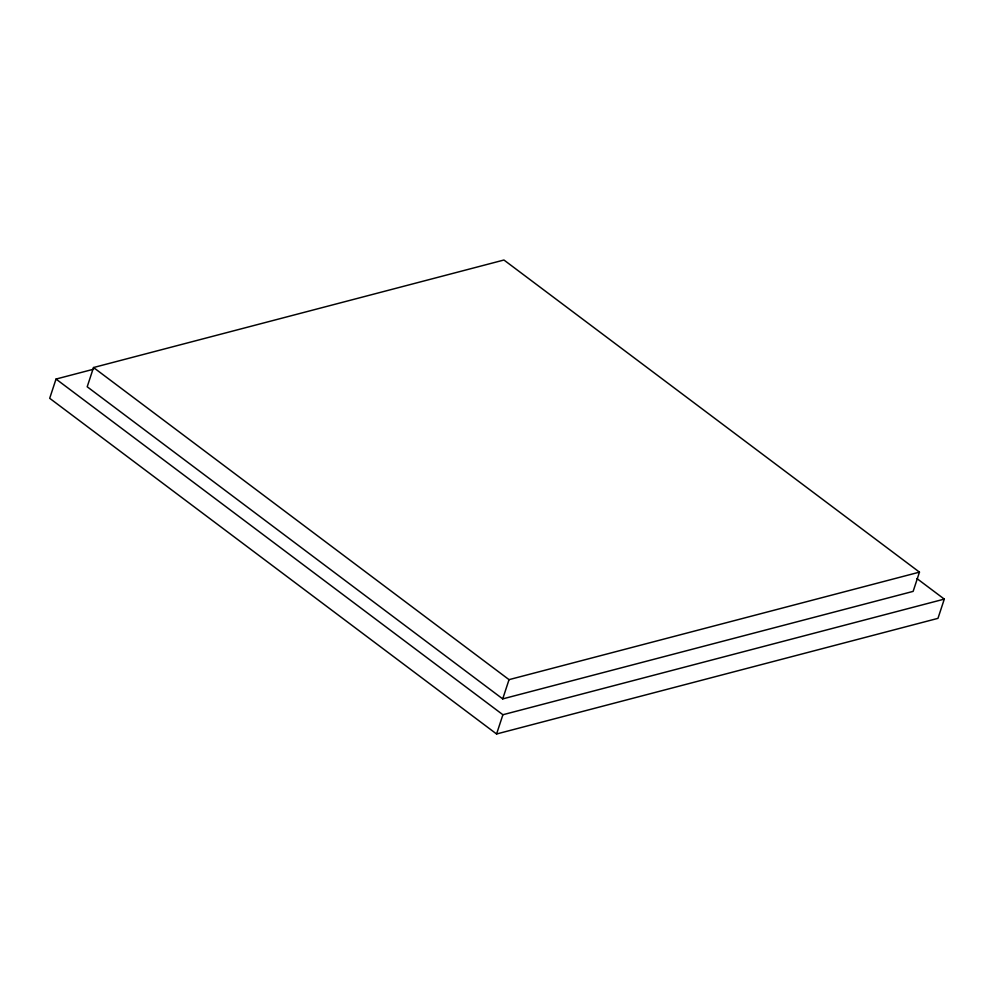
<?xml version="1.0" encoding="UTF-8"?>
<svg xmlns="http://www.w3.org/2000/svg" width="994" height="994" viewBox="0 0 994 994"><rect width="100%" height="100%" fill="white"/><g stroke="black" fill="none" stroke-linecap="round" stroke-linejoin="round"><path stroke-width="1.49" d="M93.56 369.221L56.024 379.062L49.7 398.308L496.578 733.982L937.976 618.355L944.3 599.109L916.99 578.595M93.523 367.531L87.199 386.778L502.716 698.894L913.138 591.38L919.462 572.134L503.946 260.018L93.523 367.531L509.04 679.647L919.462 572.134M502.716 698.894L509.04 679.647M496.578 733.982L502.902 714.736L944.3 599.109M56.024 379.062L502.902 714.736"/></g></svg>
